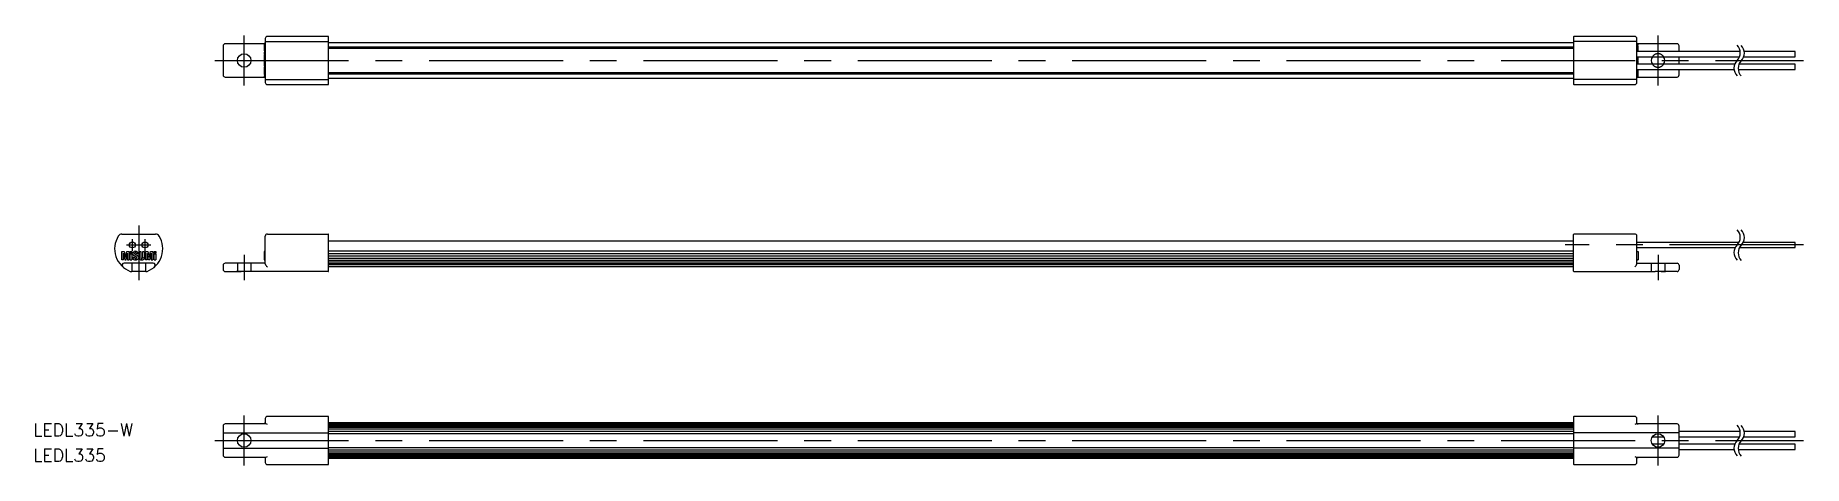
# Model space of a CAD drawing. Extents: x -49 to 370, y -6 to 96.
import ezdxf

# ---------------------------------------------------------------- set-up
doc = ezdxf.new("R2010")
doc.units = 0
doc.linetypes.add('CENTER', pattern=[50.8, 31.75, -6.35, 6.35, -6.35])
doc.linetypes.add('DASHED', pattern=[19.05, 12.7, -6.35])
doc.layers.get('0').update_dxf_attribs({"linetype": 'CONTINUOUS'})
doc.layers.add('CENTER', color=1, linetype='CENTER')
doc.styles.get("Standard").update_dxf_attribs({"font": 'txt.shx', "height": 3, "bigfont": 'bigfont.shx'})

# ---------------------------------------------------------------- blocks, each defined once
blk = doc.blocks.new('*U12')
at = {"color": 7, "linetype": 'CONTINUOUS'}
blk.add_text('LEDL335-W', height=3, dxfattribs=at).set_placement((-50, 1))
blk = doc.blocks.new('*U13')
at = {"color": 7, "linetype": 'CONTINUOUS'}
blk.add_text('LEDL335', height=3, dxfattribs=at).set_placement((-50, -5))

msp = doc.modelspace()

# ---------------------------------------------------------------- linework, layer by layer
at = {"color": 7, "linetype": 'CONTINUOUS'}
for p, q in [((-5, 93.44), (-5, 86.56)), ((4.7, 93.94), (-4.5, 93.94)), ((4.7, 93.99), (4.7, 93.41)), ((5, 93.99), (4.7, 93.99)), ((5, 93.41), (4.7, 93.41)), ((4.7, 93.41), (4.7, 93.13)), ((5, 93.13), (4.7, 93.13)), ((4.7, 93.13), (4.7, 92.85)), ((5, 92.85), (4.7, 92.85)), ((4.7, 92.85), (4.7, 92.26)), ((5, 92.26), (4.7, 92.26)), ((5, 95.2), (5, 84.8)), ((5, 94.5), (20, 94.5)), ((19.9, 95.7), (5.5, 95.7)), ((20, 84.4), (20, 95.6)), ((315, 94.16), (20, 94.16)), ((315, 93.15), (20, 93.15)), ((20, 92.9), (167.5, 92.9)), ((167.5, 92.9), (315, 92.9)), ((315, 95.6), (315, 84.4)), ((330, 94.5), (315, 94.5)), ((329.5, 95.7), (315.1, 95.7)), ((330, 84.8), (330, 95.2)), ((330, 94.02), (330.3, 94.02)), ((330, 93.63), (330.3, 93.63)), ((330, 93.35), (330.3, 93.35)), ((330, 92.77), (330.3, 92.77)), ((330, 92.49), (330.3, 92.49)), ((330, 92.2), (330.3, 92.2)), ((330.3, 93.63), (330.3, 94.02)), ((339.5, 93.94), (330.3, 93.94)), ((330.3, 92.77), (330.3, 93.35)), ((330.3, 92.49), (330.3, 92.77)), ((330.3, 92.2), (330.3, 92.49)), ((330.3, 92.1), (330.3, 92.2)), ((340, 92.1), (340, 93.44)), ((4.7, 91.99), (4.7, 91.59)), ((5, 91.99), (4.7, 91.99)), ((4.7, 91.59), (5, 91.59)), ((5, 91.39), (4.7, 91.39)), ((4.7, 91.39), (4.7, 90.09)), ((5, 91.36), (4.7, 91.36)), ((5, 90.75), (4.7, 90.75)), ((5, 90.16), (4.7, 90.16)), ((4.7, 90.09), (5, 90.09)), ((4.7, 89.9), (5, 89.9)), ((4.7, 89.9), (4.7, 88.66)), ((5, 89.51), (4.7, 89.51)), ((5, 89.05), (4.7, 89.05)), ((5, 88.66), (4.7, 88.66)), ((4.7, 88.38), (4.7, 87.8)), ((5, 88.38), (4.7, 88.38)), ((354.47, 92.1), (330, 92.1)), ((330, 90.9), (354.32, 90.9)), ((330, 90.49), (330.3, 90.49)), ((330.3, 90.1), (330, 90.1)), ((330.3, 89.91), (330, 89.91)), ((330, 89.84), (330.3, 89.84)), ((330, 89.25), (330.3, 89.25)), ((353.15, 89.1), (330, 89.1)), ((330.3, 90.1), (330.3, 90.9)), ((330.3, 89.1), (330.3, 89.91)), ((340, 89.1), (340, 90.9)), ((367.5, 89.1), (354.17, 89.1)), ((355.34, 90.9), (367.5, 90.9)), ((367.5, 92.1), (355.45, 92.1)), ((367.5, 91.59), (367.5, 92.1)), ((367.5, 90.9), (367.5, 91.59)), ((367.5, 88.59), (367.5, 89.1)), ((367.5, 87.9), (367.5, 88.59)), ((-4.5, 86.06), (4.7, 86.06)), ((5, 87.8), (4.7, 87.8)), ((4.7, 87.8), (4.7, 87.51)), ((5, 87.51), (4.7, 87.51)), ((4.7, 87.51), (4.7, 87.23)), ((5, 87.23), (4.7, 87.23)), ((4.7, 87.23), (4.7, 86.65)), ((5, 86.65), (4.7, 86.65)), ((5, 86.37), (4.7, 86.37)), ((4.7, 86.37), (4.7, 85.98)), ((5, 85.98), (4.7, 85.98)), ((5, 85.5), (20, 85.5)), ((5.5, 84.3), (19.9, 84.3)), ((167.5, 87.1), (20, 87.1)), ((20, 86.85), (315, 86.85)), ((20, 85.84), (315, 85.84)), ((315, 87.1), (167.5, 87.1)), ((330, 85.5), (315, 85.5)), ((315.1, 84.3), (329.5, 84.3)), ((330, 87.9), (353, 87.9)), ((330, 87.74), (330.3, 87.74)), ((330, 87.15), (330.3, 87.15)), ((330, 86.87), (330.3, 86.87)), ((330, 86.59), (330.3, 86.59)), ((330, 86.01), (330.3, 86.01)), ((330.3, 87.15), (330.3, 87.74)), ((330.3, 86.87), (330.3, 87.15)), ((330.3, 86.59), (330.3, 86.87)), ((330.3, 86.01), (330.3, 86.59)), ((330.3, 86.06), (339.5, 86.06)), ((340, 86.56), (340, 87.9)), ((353.99, 87.9), (367.5, 87.9)), ((-28.98, 48.9), (-21.02, 48.9)), ((5, 41.85), (5, 48.4)), ((5.5, 48.9), (19.9, 48.9)), ((20, 40.1), (20, 48.8)), ((20, 47.25), (315, 47.25)), ((315, 40.1), (315, 48.8)), ((329.5, 48.9), (315.1, 48.9)), ((330, 41.85), (330, 48.4)), ((354.18, 46.92), (330, 46.92)), ((367.5, 46.92), (355.21, 46.92)), ((367.5, 45.72), (367.5, 46.92)), ((-28.99, 44.77), (-28.41, 44.77)), ((-28.99, 42.82), (-28.99, 44.77)), ((-28.63, 42.82), (-28.99, 42.82)), ((-28.63, 42.82), (-28.63, 44.37)), ((-28.63, 44.37), (-28.28, 42.82)), ((-21.56, 42), (-28.44, 42)), ((-28.41, 44.77), (-28.13, 43.39)), ((-28.28, 42.82), (-27.98, 42.82)), ((-28.13, 43.39), (-27.85, 44.77)), ((-27.98, 42.82), (-27.62, 44.4)), ((-27.85, 44.77), (-27.26, 44.77)), ((-27.62, 44.4), (-27.62, 42.82)), ((-27.62, 42.82), (-27.26, 42.82)), ((-27.26, 44.77), (-27.26, 42.82)), ((-26.99, 44.77), (-26.59, 44.77)), ((-26.99, 44.35), (-26.99, 44.77)), ((-26.59, 44.35), (-26.99, 44.35)), ((-26.99, 44.18), (-26.59, 44.18)), ((-26.99, 42.82), (-26.99, 44.18)), ((-26.99, 42.82), (-26.59, 42.82)), ((-26.59, 44.77), (-26.59, 44.35)), ((-26.59, 44.18), (-26.59, 42.82)), ((-26.39, 43.42), (-26, 43.42)), ((-26.39, 43.35), (-26.39, 43.42)), ((-26, 43.42), (-26, 43.37)), ((-25.77, 44.02), (-25.46, 43.89)), ((-25.16, 44.23), (-25.53, 44.23)), ((-25.16, 44.28), (-25.16, 44.23)), ((-24.9, 44.77), (-24.51, 44.77)), ((-24.9, 44.77), (-24.9, 43.41)), ((-24.51, 44.77), (-24.51, 43.41)), ((-24.05, 44.77), (-23.66, 44.77)), ((-24.05, 43.41), (-24.05, 44.77)), ((-23.66, 44.77), (-23.66, 43.41)), ((-23.38, 44.77), (-22.8, 44.77)), ((-23.38, 42.82), (-23.38, 44.77)), ((-23.02, 42.82), (-23.38, 42.82)), ((-22.8, 44.77), (-22.51, 43.39)), ((-22.36, 42.82), (-22.67, 42.82)), ((-22.51, 43.39), (-22.23, 44.77)), ((-22.36, 42.82), (-22.01, 44.38)), ((-22.23, 44.77), (-21.65, 44.77)), ((-22.01, 42.82), (-21.65, 42.82)), ((-21.65, 44.77), (-21.65, 42.82)), ((-21.37, 44.77), (-20.98, 44.77)), ((-21.37, 44.35), (-21.37, 44.77)), ((-20.98, 44.35), (-21.37, 44.35)), ((-21.37, 42.82), (-21.37, 44.18)), ((-21.37, 44.18), (-20.98, 44.18)), ((-21.37, 42.82), (-20.98, 42.82)), ((-20.98, 44.77), (-20.98, 44.35)), ((-20.98, 44.18), (-20.98, 42.82)), ((5, 42), (-4.5, 42)), ((4.7, 44.8), (4.7, 44.35)), ((5, 44.8), (4.7, 44.8)), ((5, 44.77), (4.7, 44.77)), ((5, 44.35), (4.7, 44.35)), ((4.7, 44.35), (4.7, 44.18)), ((5, 44.18), (4.7, 44.18)), ((4.7, 44.18), (4.7, 42.79)), ((5, 42.82), (4.7, 42.82)), ((4.7, 42.79), (5, 42.79)), ((5, 42.79), (4.7, 42.79)), ((20, 44.89), (315, 44.89)), ((20, 44.28), (315, 44.28)), ((20, 43.7), (315, 43.7)), ((20, 43.15), (315, 43.15)), ((315, 42.66), (20, 42.66)), ((315, 42.22), (20, 42.22)), ((330, 45.72), (353.28, 45.72)), ((330, 44.8), (330.3, 44.8)), ((330, 44.77), (330.3, 44.77)), ((330, 42.82), (330.3, 42.82)), ((330, 42.79), (330.3, 42.79)), ((330.3, 42.79), (330, 42.79)), ((330, 42), (339.5, 42)), ((330.3, 44.8), (330.3, 44.35)), ((330.3, 44.35), (330.3, 44.18)), ((330.3, 44.18), (330.3, 42.79)), ((354.32, 45.72), (367.5, 45.72)), ((-23.35, 40), (-26.65, 40)), ((-5, 41.5), (-5, 40.5)), ((-4.5, 40), (-0.71, 40)), ((-0.71, 40), (-1.8, 40)), ((19.9, 40), (0.71, 40)), ((1.8, 40), (0.71, 40)), ((315, 41.86), (20, 41.86)), ((315, 41.58), (20, 41.58)), ((20, 41.25), (315, 41.25)), ((315.1, 40), (334.29, 40)), ((333.2, 40), (334.29, 40)), ((339.5, 40), (335.71, 40)), ((335.71, 40), (336.8, 40)), ((340, 41.5), (340, 40.5)), ((5, 5.2), (5, 3.94)), ((19.9, 5.7), (5.5, 5.7)), ((20, -5.6), (20, 5.6)), ((315, 5.6), (315, -5.6)), ((329.5, 5.7), (315.1, 5.7)), ((330, 3.94), (330, 5.2)), ((-5, 3.44), (-5, -3.44)), ((-5, 1.82), (20, 1.82)), ((5.14, 3.94), (-4.5, 3.94)), ((5, 4.02), (4.7, 4.02)), ((4.7, 3.94), (4.7, 4.02)), ((315, 4.16), (20, 4.16)), ((20, 4.12), (315, 4.12)), ((20, 4), (315, 4)), ((20, 3.79), (315, 3.79)), ((20, 3.49), (315, 3.49)), ((315, 3.12), (20, 3.12)), ((315, 2.67), (20, 2.67)), ((315, 2.17), (20, 2.17)), ((315, 1.62), (20, 1.62)), ((340, 1.82), (315, 1.82)), ((339.5, 3.94), (329.86, 3.94)), ((330, 3.99), (330.3, 3.99)), ((330.3, 3.94), (330.3, 3.99)), ((333.68, 0.9), (336.32, 0.9)), ((340, -3.44), (340, 3.44)), ((354.47, 2.1), (340, 2.1)), ((340, 0.9), (354.32, 0.9)), ((355.34, 0.9), (367.5, 0.9)), ((367.5, 2.1), (355.45, 2.1)), ((367.5, 0.9), (367.5, 2.1)), ((-5, -1.82), (20, -1.82)), ((-4.5, -3.94), (5.14, -3.94)), ((4.7, -3.94), (4.7, -3.99)), ((5, -3.99), (4.7, -3.99)), ((5, -3.94), (5, -5.2)), ((20, -1.62), (315, -1.62)), ((20, -2.17), (315, -2.17)), ((20, -2.67), (315, -2.67)), ((315, -3.12), (20, -3.12)), ((315, -3.49), (20, -3.49)), ((315, -3.79), (20, -3.79)), ((315, -4), (20, -4)), ((315, -4.12), (20, -4.12)), ((20, -4.16), (315, -4.16)), ((340, -1.82), (315, -1.82)), ((329.86, -3.94), (339.5, -3.94)), ((330, -5.2), (330, -3.94)), ((330, -4.02), (330.3, -4.02)), ((330.3, -3.94), (330.3, -4.02)), ((336.32, -0.9), (333.68, -0.9)), ((353.15, -0.9), (340, -0.9)), ((340, -2.1), (353, -2.1)), ((353.99, -2.1), (367.5, -2.1)), ((367.5, -0.9), (354.17, -0.9)), ((367.5, -2.1), (367.5, -0.9)), ((5.5, -5.7), (19.9, -5.7)), ((315.1, -5.7), (329.5, -5.7))]:
    msp.add_line(p, q, dxfattribs=at)
at = {"color": 3, "linetype": 'DASHED'}
for p, q in [((-26.6, 42), (-26.6, 40)), ((-23.4, 42), (-23.4, 40)), ((-1.6, 42), (-1.6, 40)), ((1.6, 42), (1.6, 40)), ((333.4, 42), (333.4, 40)), ((336.6, 42), (336.6, 40))]:
    msp.add_line(p, q, dxfattribs=at)
at = {"color": 7, "linetype": 'CONTINUOUS'}
for centre, radius in [((0, 90), 1.6), ((-26.5, 46.32), 0.7), ((-23.5, 46.32), 0.7), ((0, 0), 1.6), ((335, 0), 1.6)]:
    msp.add_circle(centre, radius, dxfattribs=at)
for centre, radius, start, end in [((-4.5, 93.44), 0.5, 90, 180), ((5.5, 95.2), 0.5, 90, 180), ((19.9, 95.6), 0.1, 0, 90), ((315.1, 95.6), 0.1, 90, 180), ((329.5, 95.2), 0.5, 0, 90), ((339.5, 93.44), 0.5, 0, 90), ((335, 90), 1.6, 145.7711, 214.2289), ((335, 90), 1.6, 325.7711, 34.2289), ((-4.5, 86.56), 0.5, 180, 270), ((5.5, 84.8), 0.5, 180, 270), ((19.9, 84.4), 0.1, 270, 0), ((315.1, 84.4), 0.1, 180, 270), ((329.5, 84.8), 0.5, 270, 0), ((339.5, 86.56), 0.5, 270, 0), ((-25, 45.4), 5.7, 147.8651, 249.418), ((-28.98, 47.9), 1, 90, 147.8651), ((-25, 45.4), 5.7, 290.582, 32.1349), ((-21.02, 47.9), 1, 32.1349, 90), ((5.5, 48.4), 0.5, 90, 180), ((19.9, 48.8), 0.1, 0, 90), ((315.1, 48.8), 0.1, 90, 180), ((329.5, 48.4), 0.5, 0, 90), ((-28.44, 41.5), 0.5, 90, 228.5904), ((-25.86, 43.31), 0.535, 176.0565, 282.3257), ((-25.8, 44.23), 0.579, 85.0006, 212.6899), ((-25.79, 44.26), 0.603, 215.3108, 247.9256), ((-26.92, 40.84), 3, 67.3799, 72.5676), ((-25.76, 43.31), 0.246, 167.1873, 273.3088), ((-25.65, 44.29), 0.316, 164.2912, 180.7493), ((-25.57, 44.29), 0.397, 180.2748, 193.3542), ((-25.79, 44.33), 0.175, 135.223, 164.8636), ((-25.76, 44.25), 0.201, 193.5929, 219.4923), ((-25.72, 44.29), 0.257, 220.7015, 240.8928), ((-25.79, 44.33), 0.179, 105.522, 134.5281), ((-25.45, 44.77), 0.808, 240.6824, 247.1151), ((-25.73, 44.08), 0.437, 92.0134, 103.8957), ((-26.22, 42.54), 1.16, 60.0755, 66.7831), ((-25.67, 44.3), 0.513, 358.0657, 98.6913), ((-25.74, 44.29), 0.23, 65.7604, 91.3754), ((-25.65, 43.35), 0.574, 261.2239, 49.6516), ((-25.75, 43.38), 0.31, 271.7159, 296.8288), ((-25.72, 44.35), 0.167, 28.642, 63.8532), ((-25.78, 43.3), 0.288, 34.317, 61.4152), ((-25.71, 43.28), 0.204, 298.6316, 336.7345), ((-25.83, 44.29), 0.287, 7.8134, 28.3391), ((-26.42, 44.21), 0.884, 1.109, 7.7712), ((-25.82, 43.31), 0.321, 339.9738, 28.4091), ((-25.85, 42.99), 0.985, 54.7746, 66.8656), ((-23.76, 43.41), 1.14, 180.2489, 192.941), ((-24.4, 43.27), 0.492, 193.8027, 223.3326), ((-24.43, 43.26), 0.459, 225.2795, 256.911), ((-24.29, 43.84), 1.06, 256.4375, 283.5625), ((-23.38, 43.41), 1.13, 180.4353, 186.371), ((-24.15, 43.33), 0.358, 186.2571, 205.0148), ((-24.3, 43.26), 0.192, 205.6125, 240.4696), ((-24.3, 43.26), 0.194, 241.1627, 258.4418), ((-24.28, 43.39), 0.321, 259.4691, 280.5309), ((-24.25, 43.25), 0.181, 280.9978, 299.5287), ((-24.28, 43.28), 0.215, 301.6536, 348.2676), ((-24.8, 43.4), 0.751, 347.4284, 0.7831), ((-24.16, 43.3), 0.506, 284.0185, 305.6824), ((-24.13, 43.26), 0.454, 306.4109, 330.5864), ((-24.22, 43.3), 0.551, 330.8814, 350.7734), ((-25.34, 43.48), 1.68, 350.9108, 357.4207), ((-475.53, 44.27), 452.51, 359.8159, 0.0135), ((-391.22, -39.06), 377.54, 12.5252, 12.7679), ((445.36, 44.27), 467.37, 179.9869, 180.1782), ((-21.56, 41.5), 0.5, 311.4096, 90), ((-4.5, 41.5), 0.5, 90, 180), ((339.5, 41.5), 0.5, 0, 90), ((-26.65, 41), 1, 249.418, 270), ((-23.35, 41), 1, 270, 290.582), ((-4.5, 40.5), 0.5, 180, 270), ((0, 11.7), 28.31, 88.5543, 91.4457), ((6.06, 42.05), 1.08, 190.6639, 238.6416), ((19.9, 40.1), 0.1, 270, 0), ((315.1, 40.1), 0.1, 180, 270), ((328.94, 42.05), 1.08, 301.3584, 349.3361), ((335, 11.7), 28.31, 88.5543, 91.4457), ((339.5, 40.5), 0.5, 270, 0), ((5.5, 5.2), 0.5, 90, 180), ((19.9, 5.6), 0.1, 0, 90), ((315.1, 5.6), 0.1, 90, 180), ((329.5, 5.2), 0.5, 0, 90), ((-4.5, 3.44), 0.5, 90, 180), ((5.1, 3.38), 0.561, 44.4873, 86.0757), ((329.9, 3.38), 0.561, 93.9243, 135.5127), ((339.5, 3.44), 0.5, 0, 90), ((-4.5, -3.44), 0.5, 180, 270), ((5.1, -3.38), 0.561, 273.9243, 315.5127), ((329.9, -3.38), 0.561, 224.4873, 266.0757), ((339.5, -3.44), 0.5, 270, 0), ((5.5, -5.2), 0.5, 180, 270), ((19.9, -5.6), 0.1, 270, 0), ((315.1, -5.6), 0.1, 180, 270), ((329.5, -5.2), 0.5, 270, 0)]:
    msp.add_arc(centre, radius, start, end, dxfattribs=at)
at = {"color": 3, "linetype": 'CONTINUOUS'}
for centre, start, end in [((351.95, 91.8), 314.6474, 45.3526), ((352.95, 91.73), 314.6474, 45.3526), ((355.51, 88.2), 134.6474, 225.3526), ((356.51, 88.13), 134.6474, 225.3526), ((355.51, 44.52), 134.6474, 225.3526), ((351.95, 48.12), 314.6474, 45.3526), ((356.51, 44.46), 134.6474, 225.3526), ((352.95, 48.06), 314.6474, 45.3526), ((355.51, -1.8), 134.6474, 225.3526), ((351.95, 1.8), 314.6474, 45.3526), ((352.95, 1.73), 314.6474, 45.3526), ((356.51, -1.87), 134.6474, 225.3526)]:
    msp.add_arc(centre, 2.53, start, end, dxfattribs=at)
at = {"color": 3, "linetype": 'DASHED'}
for start, end in [(34.2289, 145.7711), (214.2289, 325.7711)]:
    msp.add_arc((335, 90), 1.6, start, end, dxfattribs=at)
at = {"layer": 'CENTER', "color": 1, "linetype": 'CENTER'}
for p, q in [((0, 84.06), (0, 95.94)), ((335, 84.06), (335, 95.94)), ((-7, 90), (369.5, 90)), ((-25, 50.9), (-25, 38)), ((-27.9, 46.32), (-22.1, 46.32)), ((-26.5, 44.92), (-26.5, 47.72)), ((-23.5, 44.92), (-23.5, 47.72)), ((369.5, 46.32), (313, 46.32)), ((0, 44), (0, 38)), ((335, 44), (335, 38)), ((0, -5.94), (0, 5.94)), ((335, -5.94), (335, 5.94)), ((-7, 0), (369.5, 0))]:
    msp.add_line(p, q, dxfattribs=at)

# ---------------------------------------------------------------- block references
at = {"color": 7, "linetype": 'CONTINUOUS'}
for name in ['*U12', '*U13']:
    msp.add_blockref(name, (0, 0), dxfattribs=at)

doc.saveas('drawing.dxf')
